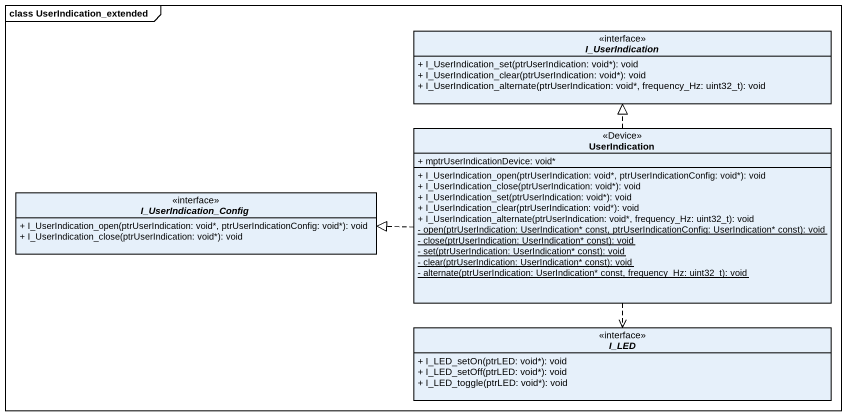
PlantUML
@startuml
mainframe class UserIndication_extended
hide circle
hide empty members
skinparam classAttributeIconSize 0
interface I_UserIndication {
  + I_UserIndication_set(ptrUserIndication: void*): void
  + I_UserIndication_clear(ptrUserIndication: void*): void
  + I_UserIndication_alternate(ptrUserIndication: void*, frequency_Hz: uint32_t): void
}
class UserIndication <<Device>> {
  + mptrUserIndicationDevice: void*
  + I_UserIndication_open(ptrUserIndication: void*, ptrUserIndicationConfig: void*): void
  + I_UserIndication_close(ptrUserIndication: void*): void
  + I_UserIndication_set(ptrUserIndication: void*): void
  + I_UserIndication_clear(ptrUserIndication: void*): void
  + I_UserIndication_alternate(ptrUserIndication: void*, frequency_Hz: uint32_t): void
  {static} - open(ptrUserIndication: UserIndication* const, ptrUserIndicationConfig: UserIndication* const): void
  {static} - close(ptrUserIndication: UserIndication* const): void
  {static} - set(ptrUserIndication: UserIndication* const): void
  {static} - clear(ptrUserIndication: UserIndication* const): void
  {static} - alternate(ptrUserIndication: UserIndication* const, frequency_Hz: uint32_t): void
}
interface I_UserIndication_Config {
  + I_UserIndication_open(ptrUserIndication: void*, ptrUserIndicationConfig: void*): void
  + I_UserIndication_close(ptrUserIndication: void*): void
}
interface I_LED {
  + I_LED_setOn(ptrLED: void*): void
  + I_LED_setOff(ptrLED: void*): void
  + I_LED_toggle(ptrLED: void*): void
}
UserIndication .up.|> I_UserIndication
UserIndication .left.|> I_UserIndication_Config
UserIndication ..> I_LED
@enduml
